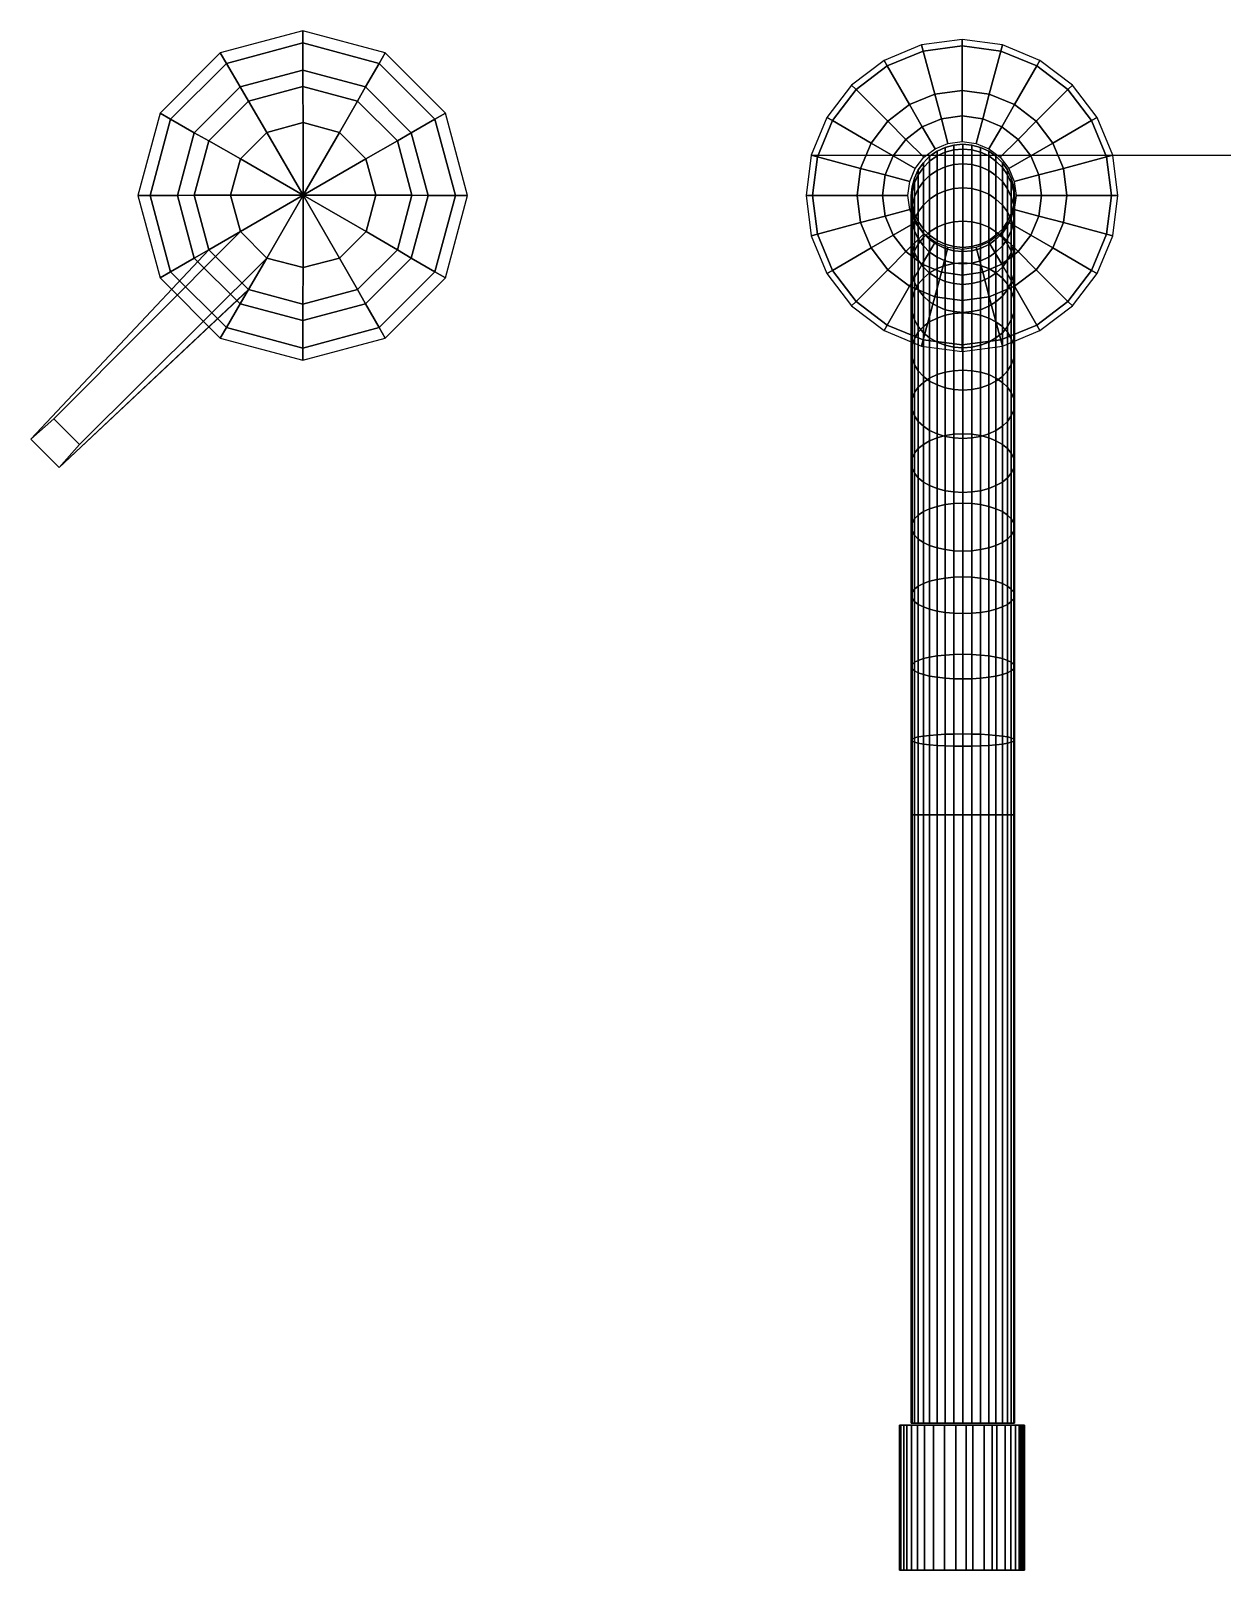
# Model space of a CAD drawing. Header units: inches. Extents: x -336 to -192, y -475 to -71.
# Drawn here: x -277.9 to -271.39, y -83.31 to -74.89 of the extents above; entities that cross this region are included whole.
import ezdxf

# ---------------------------------------------------------------- set-up
doc = ezdxf.new("R2010")
doc.units = ezdxf.units.IN
doc.layers.add('LAYER11', color=7, linetype='Continuous')
doc.layers.add('LAYER7', color=7, linetype='Continuous')

msp = doc.modelspace()

# ---------------------------------------------------------------- linework, layer by layer
at = {"extrusion": (0, -1, 0)}
msp.add_line((-273.6338, -75.5694, 34.2063), (-268.5821, -75.5694, 34.2063), dxfattribs=at)
at = {"layer": 'LAYER11', "color": 9, "linetype": 'Continuous'}
msp.add_polyline3d([(-273.0866, -79.179, 44.0676), (-273.0823, -79.179, 44.1167), (-273.0695, -79.179, 44.1647), (-273.0492, -79.179, 44.2095), (-273.0204, -79.179, 44.249), (-272.9863, -79.179, 44.2842), (-272.9458, -79.179, 44.3119), (-272.901, -79.179, 44.3332), (-272.854, -79.179, 44.346), (-272.805, -79.179, 44.3503), (-272.7559, -79.179, 44.346), (-272.7079, -79.179, 44.3332), (-272.6631, -79.179, 44.3119), (-272.6236, -79.179, 44.2842), (-272.5884, -79.179, 44.249), (-272.5607, -79.179, 44.2095), (-272.5394, -79.179, 44.1647), (-272.5266, -79.179, 44.1167), (-272.5223, -79.179, 44.0676), (-272.5266, -79.179, 44.0186), (-272.5394, -79.179, 43.9716), (-272.5607, -79.179, 43.9268), (-272.5884, -79.179, 43.8863), (-272.6236, -79.179, 43.8522), (-272.6631, -79.179, 43.8234), (-272.7079, -79.179, 43.8031), (-272.7559, -79.179, 43.7903), (-272.805, -79.179, 43.786), (-272.854, -79.179, 43.7903), (-272.901, -79.179, 43.8031), (-272.9458, -79.179, 43.8234), (-272.9863, -79.179, 43.8522), (-273.0204, -79.179, 43.8863), (-273.0492, -79.179, 43.9268), (-273.0695, -79.179, 43.9716), (-273.0823, -79.179, 44.0186), (-273.0866, -79.179, 44.0676)], dxfattribs=at)
for points in [[(-276.757, -75.9875, 36.3439), (-277.7778, -77.0126, 36.6244), (-277.9036, -77.1235, 36.3972), (-276.9298, -76.0867, 35.4778)], [(-276.757, -75.9875, 36.3439), (-276.6119, -76.1326, 36.3439), (-277.637, -77.1534, 36.6244), (-277.7778, -77.0126, 36.6244)], [(-277.7479, -77.2792, 36.3972), (-276.7122, -76.3043, 35.4778), (-276.9298, -76.0867, 35.4778), (-277.9036, -77.1235, 36.3972)], [(-276.6119, -76.1326, 36.3439), (-277.637, -77.1534, 36.6244), (-277.7479, -77.2792, 36.3972), (-276.7111, -76.3054, 35.4778)], [(-277.7479, -77.2792, 36.3972), (-277.637, -77.1534, 36.6244), (-277.7778, -77.0126, 36.6244), (-277.9036, -77.1235, 36.3972)], [(-273.1516, -82.5187, 44.0463), (-273.1442, -82.5187, 44.0964), (-273.1282, -82.5187, 44.17), (-273.1111, -82.5187, 44.2244)], [(-273.1516, -82.5187, 44.0463), (-273.1111, -82.5187, 44.2244), (-273.0855, -82.5187, 44.2735), (-273.0524, -82.5187, 44.3162)], [(-273.1516, -82.5187, 44.0463), (-273.0524, -82.5187, 44.3162), (-273.0151, -82.5187, 44.3503), (-272.965, -82.5187, 44.3823)], [(-273.1516, -82.5187, 44.0463), (-272.965, -82.5187, 44.3823), (-272.9042, -82.5187, 44.4079), (-272.8434, -82.5187, 44.4196)], [(-273.1516, -82.5187, 44.0463), (-272.8434, -82.5187, 44.4196), (-272.7858, -82.5187, 44.4207), (-272.7495, -82.5187, 44.4164)], [(-273.1516, -82.5187, 44.0463), (-272.7495, -82.5187, 44.4164), (-272.6876, -82.5187, 44.3983), (-272.6439, -82.5187, 44.377)], [(-273.1516, -82.5187, 44.0463), (-272.6439, -82.5187, 44.377), (-272.5724, -82.5187, 44.3226), (-273.1516, -82.5187, 44.0463)], [(-273.1516, -82.5187, 44.0463), (-272.5724, -82.5187, 44.3226), (-272.5415, -82.5187, 44.2863), (-272.5159, -82.5187, 44.2436)], [(-273.1516, -82.5187, 44.0463), (-272.5159, -82.5187, 44.2436), (-272.4967, -82.5187, 44.1924), (-272.4871, -82.5187, 44.1583)], [(-273.1516, -82.5187, 44.0463), (-272.4871, -82.5187, 44.1583), (-272.4786, -82.5187, 44.1178), (-272.4722, -82.5187, 44.0815)], [(-273.1516, -82.5187, 44.0463), (-272.4722, -82.5187, 44.0815), (-272.4668, -82.5187, 43.5546), (-273.1516, -82.5187, 43.5546)], [(-273.1516, -83.3134, 44.0463), (-273.1442, -83.3134, 44.0964), (-273.1282, -83.3134, 44.17), (-273.1111, -83.3134, 44.2244)], [(-273.1516, -83.3134, 44.0463), (-273.1111, -83.3134, 44.2244), (-273.0855, -83.3134, 44.2735), (-273.0524, -83.3134, 44.3162)], [(-273.1516, -83.3134, 44.0463), (-273.0524, -83.3134, 44.3162), (-273.0151, -83.3134, 44.3503), (-272.965, -83.3134, 44.3823)], [(-273.1516, -83.3134, 44.0463), (-272.965, -83.3134, 44.3823), (-272.9042, -83.3134, 44.4079), (-272.8434, -83.3134, 44.4196)], [(-273.1516, -83.3134, 44.0463), (-272.8434, -83.3134, 44.4196), (-272.7858, -83.3134, 44.4207), (-272.7495, -83.3134, 44.4164)], [(-273.1516, -83.3134, 44.0463), (-272.7495, -83.3134, 44.4164), (-272.6876, -83.3134, 44.3983), (-272.6439, -83.3134, 44.377)], [(-273.1516, -83.3134, 44.0463), (-272.6439, -83.3134, 44.377), (-272.5724, -83.3134, 44.3226), (-273.1516, -83.3134, 44.0463)], [(-273.1516, -83.3134, 44.0463), (-272.5724, -83.3134, 44.3226), (-272.5415, -83.3134, 44.2863), (-272.5159, -83.3134, 44.2436)], [(-273.1516, -83.3134, 44.0463), (-272.5159, -83.3134, 44.2436), (-272.4967, -83.3134, 44.1924), (-272.4871, -83.3134, 44.1583)], [(-273.1516, -83.3134, 44.0463), (-272.4871, -83.3134, 44.1583), (-272.4786, -83.3134, 44.1178), (-272.4722, -83.3134, 44.0815)], [(-273.1516, -83.3134, 44.0463), (-272.4722, -83.3134, 44.0815), (-272.4668, -83.3134, 43.5546), (-273.1516, -83.3134, 43.5546)]]:
    msp.add_3dface(points, dxfattribs=at)

# ---------------------------------------------------------------- meshes
mesh = msp.add_polymesh((13, 3), dxfattribs=at)
for k, corner in enumerate([(-275.8226, -75.4467, 34.394), (-275.6924, -75.372, 34.3268), (-275.6348, -75.339, 34.2052), (-276.0732, -75.196, 34.394), (-275.9986, -75.067, 34.3268), (-275.9655, -75.0094, 34.2052), (-276.4156, -75.1043, 34.394), (-276.4156, -74.955, 34.3279), (-276.4156, -74.8888, 34.2052), (-276.758, -75.196, 34.3951), (-276.8338, -75.067, 34.3279), (-276.8668, -75.0094, 34.2063), (-277.0098, -75.4478, 34.3951), (-277.1388, -75.3731, 34.329), (-277.1964, -75.339, 34.2074), (-277.1015, -75.7902, 34.3962), (-277.2508, -75.7902, 34.329), (-277.318, -75.7902, 34.2074), (-277.0098, -76.1326, 34.3962), (-277.1388, -76.2083, 34.33), (-277.1964, -76.2414, 34.2074), (-276.758, -76.3832, 34.3962), (-276.8338, -76.5134, 34.329), (-276.8668, -76.571, 34.2074), (-276.4156, -76.475, 34.3951), (-276.4156, -76.6254, 34.329), (-276.4156, -76.6915, 34.2074), (-276.0732, -76.3832, 34.3951), (-275.9986, -76.5134, 34.3279), (-275.9655, -76.571, 34.2063), (-275.8226, -76.1326, 34.394), (-275.6924, -76.2072, 34.3279), (-275.6348, -76.2414, 34.2052), (-275.7298, -75.7902, 34.394), (-275.5804, -75.7902, 34.3268), (-275.5143, -75.7902, 34.2052), (-275.8226, -75.4467, 34.394), (-275.6924, -75.372, 34.3268), (-275.6348, -75.339, 34.2052)]):
    mesh.set_mesh_vertex(divmod(k, 3), corner)
mesh = msp.add_polymesh((25, 5), dxfattribs=at)
for k, corner in enumerate([(-272.5138, -75.7902, 35.5663), (-272.374, -75.7902, 35.4266), (-272.2354, -75.7902, 34.5551), (-271.9911, -75.7902, 34.3802), (-271.9559, -75.7902, 34.2063), (-272.5244, -75.7134, 35.5663), (-272.389, -75.6771, 35.4266), (-272.2546, -75.6419, 34.5551), (-272.0188, -75.5779, 34.3802), (-271.9847, -75.5694, 34.2063), (-272.5532, -75.643, 35.5663), (-272.4327, -75.5726, 35.4266), (-272.3122, -75.5032, 34.5551), (-272.0999, -75.3806, 34.3802), (-272.07, -75.3635, 34.2063), (-272.6002, -75.5811, 35.5663), (-272.502, -75.483, 35.4266), (-272.4028, -75.3838, 34.5551), (-272.23, -75.211, 34.3802), (-272.2055, -75.1864, 34.2063), (-272.662, -75.5342, 35.5663), (-272.5916, -75.4136, 35.4266), (-272.5223, -75.2931, 34.5551), (-272.3996, -75.0808, 34.3802), (-272.3826, -75.051, 34.2063), (-272.7324, -75.5054, 35.5663), (-272.6962, -75.3699, 35.4266), (-272.661, -75.2355, 34.5551), (-272.597, -74.9998, 34.3802), (-272.5884, -74.9656, 34.2063), (-272.8092, -75.4947, 35.5663), (-272.8092, -75.355, 35.4266), (-272.8092, -75.2163, 34.5551), (-272.8092, -74.972, 34.3802), (-272.8092, -74.9368, 34.2063), (-272.886, -75.5054, 35.5663), (-272.9223, -75.3699, 35.4266), (-272.9575, -75.2355, 34.5551), (-273.0215, -74.9998, 34.3802), (-273.03, -74.9656, 34.2063), (-272.9564, -75.5342, 35.5663), (-273.0268, -75.4136, 35.4266), (-273.0962, -75.2931, 34.5551), (-273.2188, -75.0808, 34.3802), (-273.2359, -75.051, 34.2063), (-273.0183, -75.5811, 35.5663), (-273.1164, -75.483, 35.4266), (-273.2156, -75.3838, 34.5551), (-273.3884, -75.211, 34.3802), (-273.413, -75.1864, 34.2063), (-273.0652, -75.643, 35.5663), (-273.1858, -75.5726, 35.4266), (-273.3063, -75.5032, 34.5551), (-273.5186, -75.3806, 34.3802), (-273.5484, -75.3635, 34.2063), (-273.094, -75.7134, 35.5663), (-273.2295, -75.6771, 35.4266), (-273.3639, -75.6419, 34.5551), (-273.5996, -75.5779, 34.3802), (-273.6338, -75.5694, 34.2063), (-273.1047, -75.7902, 35.5663), (-273.2444, -75.7902, 35.4266), (-273.3831, -75.7902, 34.5551), (-273.6274, -75.7902, 34.3802), (-273.6626, -75.7902, 34.2063), (-273.094, -75.867, 35.5663), (-273.2295, -75.9032, 35.4266), (-273.3639, -75.9384, 34.5551), (-273.5996, -76.0024, 34.3802), (-273.6338, -76.011, 34.2063), (-273.0652, -75.9374, 35.5663), (-273.1858, -76.0078, 35.4266), (-273.3063, -76.0771, 34.5551), (-273.5186, -76.1998, 34.3802), (-273.5484, -76.2168, 34.2063), (-273.0183, -75.9992, 35.5663), (-273.1164, -76.0974, 35.4266), (-273.2156, -76.1966, 34.5551), (-273.3884, -76.3694, 34.3802), (-273.413, -76.3939, 34.2063), (-272.9564, -76.0462, 35.5663), (-273.0268, -76.1667, 35.4266), (-273.0962, -76.2872, 34.5551), (-273.2188, -76.4995, 34.3802), (-273.2359, -76.5294, 34.2063), (-272.886, -76.075, 35.5663), (-272.9223, -76.2104, 35.4266), (-272.9575, -76.3448, 34.5551), (-273.0215, -76.5806, 34.3802), (-273.03, -76.6147, 34.2063), (-272.8092, -76.0856, 35.5663), (-272.8092, -76.2254, 35.4266), (-272.8092, -76.364, 34.5551), (-272.8092, -76.6083, 34.3802), (-272.8092, -76.6435, 34.2063), (-272.7324, -76.075, 35.5663), (-272.6962, -76.2104, 35.4266), (-272.661, -76.3448, 34.5551), (-272.597, -76.5806, 34.3802), (-272.5884, -76.6147, 34.2063), (-272.662, -76.0462, 35.5663), (-272.5916, -76.1667, 35.4266), (-272.5223, -76.2872, 34.5551), (-272.3996, -76.4995, 34.3802), (-272.3826, -76.5294, 34.2063), (-272.6002, -75.9992, 35.5663), (-272.502, -76.0974, 35.4266), (-272.4028, -76.1966, 34.5551), (-272.23, -76.3694, 34.3802), (-272.2055, -76.3939, 34.2063), (-272.5532, -75.9374, 35.5663), (-272.4327, -76.0078, 35.4266), (-272.3122, -76.0771, 34.5551), (-272.0999, -76.1998, 34.3802), (-272.07, -76.2168, 34.2063), (-272.5244, -75.867, 35.5663), (-272.389, -75.9032, 35.4266), (-272.2546, -75.9384, 34.5551), (-272.0188, -76.0024, 34.3802), (-271.9847, -76.011, 34.2063), (-272.5138, -75.7902, 35.5663), (-272.374, -75.7902, 35.4266), (-272.2354, -75.7902, 34.5551), (-271.9911, -75.7902, 34.3802), (-271.9559, -75.7902, 34.2063)]):
    mesh.set_mesh_vertex(divmod(k, 5), corner)
mesh = msp.add_polymesh((13, 3), dxfattribs=at)
for k, corner in enumerate([(-276.0167, -75.788, 36.3428), (-275.8194, -75.7891, 35.4767), (-275.7298, -75.7902, 34.394), (-276.07, -75.5896, 36.3428), (-275.8983, -75.4915, 35.4767), (-275.8226, -75.4467, 34.394), (-276.2151, -75.4446, 36.3428), (-276.117, -75.2739, 35.4767), (-276.0732, -75.196, 34.394), (-276.4135, -75.3912, 36.3428), (-276.4146, -75.1939, 35.4767), (-276.4156, -75.1043, 34.394), (-276.6119, -75.4446, 36.3428), (-276.7122, -75.2739, 35.4767), (-276.758, -75.196, 34.3951), (-276.757, -75.5896, 36.3428), (-276.9298, -75.4915, 35.4778), (-277.0098, -75.4478, 34.3951), (-276.8103, -75.788, 36.3439), (-277.0098, -75.7891, 35.4778), (-277.1015, -75.7902, 34.3962), (-276.757, -75.9875, 36.3439), (-276.9298, -76.0867, 35.4778), (-277.0098, -76.1326, 34.3962), (-276.6119, -76.1326, 36.3439), (-276.7122, -76.3043, 35.4778), (-276.758, -76.3832, 34.3962), (-276.4135, -76.1848, 36.3428), (-276.4146, -76.3843, 35.4778), (-276.4156, -76.475, 34.3951), (-276.2151, -76.1326, 36.3428), (-276.117, -76.3043, 35.4767), (-276.0732, -76.3832, 34.3951), (-276.069, -75.9864, 36.3428), (-275.8983, -76.0867, 35.4767), (-275.8226, -76.1326, 34.394), (-276.0167, -75.788, 36.3428), (-275.8194, -75.7891, 35.4767), (-275.7298, -75.7902, 34.394)]):
    mesh.set_mesh_vertex(divmod(k, 3), corner)
mesh = msp.add_polymesh((2, 3), dxfattribs=at)
for k, corner in enumerate([(-275.8226, -75.4467, 34.394), (-275.6924, -75.372, 34.3268), (-275.6348, -75.339, 34.2052), (-275.8226, -75.4467, 34.394), (-275.6924, -75.372, 34.3268), (-275.6348, -75.339, 34.2052)]):
    mesh.set_mesh_vertex(divmod(k, 3), corner)
mesh = msp.add_polymesh((2, 37), dxfattribs=at)
for k, corner in enumerate([(-272.5223, -75.7923, 35.5716), (-272.5266, -75.7432, 35.5716), (-272.5394, -75.6952, 35.5716), (-272.5607, -75.6504, 35.5716), (-272.5884, -75.611, 35.5716), (-272.6236, -75.5758, 35.5716), (-272.6631, -75.548, 35.5716), (-272.7079, -75.5267, 35.5716), (-272.7559, -75.5139, 35.5716), (-272.805, -75.5096, 35.5716), (-272.854, -75.5139, 35.5716), (-272.901, -75.5267, 35.5716), (-272.9458, -75.548, 35.5716), (-272.9863, -75.5758, 35.5716), (-273.0204, -75.611, 35.5716), (-273.0492, -75.6504, 35.5716), (-273.0695, -75.6952, 35.5716), (-273.0823, -75.7432, 35.5716), (-273.0866, -75.7923, 35.5716), (-273.0823, -75.8414, 35.5716), (-273.0695, -75.8883, 35.5716), (-273.0492, -75.9331, 35.5716), (-273.0204, -75.9736, 35.5716), (-272.9863, -76.0078, 35.5716), (-272.9458, -76.0366, 35.5716), (-272.901, -76.0568, 35.5716), (-272.854, -76.0696, 35.5716), (-272.805, -76.0739, 35.5716), (-272.7559, -76.0696, 35.5716), (-272.7079, -76.0568, 35.5716), (-272.6631, -76.0366, 35.5716), (-272.6236, -76.0078, 35.5716), (-272.5884, -75.9736, 35.5716), (-272.5607, -75.9331, 35.5716), (-272.5394, -75.8883, 35.5716), (-272.5266, -75.8414, 35.5716), (-272.5223, -75.7923, 35.5716), (-272.5223, -75.7923, 35.5716), (-272.5266, -75.7432, 35.5716), (-272.5394, -75.6952, 35.5716), (-272.5607, -75.6504, 35.5716), (-272.5884, -75.611, 35.5716), (-272.6236, -75.5758, 35.5716), (-272.6631, -75.548, 35.5716), (-272.7079, -75.5267, 35.5716), (-272.7559, -75.5139, 35.5716), (-272.805, -75.5096, 35.5716), (-272.854, -75.5139, 35.5716), (-272.901, -75.5267, 35.5716), (-272.9458, -75.548, 35.5716), (-272.9863, -75.5758, 35.5716), (-273.0204, -75.611, 35.5716), (-273.0492, -75.6504, 35.5716), (-273.0695, -75.6952, 35.5716), (-273.0823, -75.7432, 35.5716), (-273.0866, -75.7923, 35.5716), (-273.0823, -75.8414, 35.5716), (-273.0695, -75.8883, 35.5716), (-273.0492, -75.9331, 35.5716), (-273.0204, -75.9736, 35.5716), (-272.9863, -76.0078, 35.5716), (-272.9458, -76.0366, 35.5716), (-272.901, -76.0568, 35.5716), (-272.854, -76.0696, 35.5716), (-272.805, -76.0739, 35.5716), (-272.7559, -76.0696, 35.5716), (-272.7079, -76.0568, 35.5716), (-272.6631, -76.0366, 35.5716), (-272.6236, -76.0078, 35.5716), (-272.5884, -75.9736, 35.5716), (-272.5607, -75.9331, 35.5716), (-272.5394, -75.8883, 35.5716), (-272.5266, -75.8414, 35.5716), (-272.5223, -75.7923, 35.5716)]):
    mesh.set_mesh_vertex(divmod(k, 37), corner)
mesh = msp.add_polymesh((2, 37), dxfattribs=at)
for k, corner in enumerate([(-272.5223, -75.7923, 35.5716), (-272.5266, -75.7432, 35.5716), (-272.5394, -75.6952, 35.5716), (-272.5607, -75.6504, 35.5716), (-272.5884, -75.611, 35.5716), (-272.6236, -75.5758, 35.5716), (-272.6631, -75.548, 35.5716), (-272.7079, -75.5267, 35.5716), (-272.7559, -75.5139, 35.5716), (-272.805, -75.5096, 35.5716), (-272.854, -75.5139, 35.5716), (-272.901, -75.5267, 35.5716), (-272.9458, -75.548, 35.5716), (-272.9863, -75.5758, 35.5716), (-273.0204, -75.611, 35.5716), (-273.0492, -75.6504, 35.5716), (-273.0695, -75.6952, 35.5716), (-273.0823, -75.7432, 35.5716), (-273.0866, -75.7923, 35.5716), (-273.0823, -75.8414, 35.5716), (-273.0695, -75.8883, 35.5716), (-273.0492, -75.9331, 35.5716), (-273.0204, -75.9736, 35.5716), (-272.9863, -76.0078, 35.5716), (-272.9458, -76.0366, 35.5716), (-272.901, -76.0568, 35.5716), (-272.854, -76.0696, 35.5716), (-272.805, -76.0739, 35.5716), (-272.7559, -76.0696, 35.5716), (-272.7079, -76.0568, 35.5716), (-272.6631, -76.0366, 35.5716), (-272.6236, -76.0078, 35.5716), (-272.5884, -75.9736, 35.5716), (-272.5607, -75.9331, 35.5716), (-272.5394, -75.8883, 35.5716), (-272.5266, -75.8414, 35.5716), (-272.5223, -75.7923, 35.5716), (-272.5223, -75.7923, 40.681), (-272.5266, -75.7432, 40.681), (-272.5394, -75.6952, 40.681), (-272.5607, -75.6504, 40.681), (-272.5884, -75.611, 40.681), (-272.6236, -75.5758, 40.681), (-272.6631, -75.548, 40.681), (-272.7079, -75.5267, 40.681), (-272.7559, -75.5139, 40.681), (-272.805, -75.5096, 40.681), (-272.854, -75.5139, 40.681), (-272.901, -75.5267, 40.681), (-272.9458, -75.548, 40.681), (-272.9863, -75.5758, 40.681), (-273.0204, -75.611, 40.681), (-273.0492, -75.6504, 40.681), (-273.0695, -75.6952, 40.681), (-273.0823, -75.7432, 40.681), (-273.0866, -75.7923, 40.681), (-273.0823, -75.8414, 40.681), (-273.0695, -75.8883, 40.681), (-273.0492, -75.9331, 40.681), (-273.0204, -75.9736, 40.681), (-272.9863, -76.0078, 40.681), (-272.9458, -76.0366, 40.681), (-272.901, -76.0568, 40.681), (-272.854, -76.0696, 40.681), (-272.805, -76.0739, 40.681), (-272.7559, -76.0696, 40.681), (-272.7079, -76.0568, 40.681), (-272.6631, -76.0366, 40.681), (-272.6236, -76.0078, 40.681), (-272.5884, -75.9736, 40.681), (-272.5607, -75.9331, 40.681), (-272.5394, -75.8883, 40.681), (-272.5266, -75.8414, 40.681), (-272.5223, -75.7923, 40.681)]):
    mesh.set_mesh_vertex(divmod(k, 37), corner)
mesh = msp.add_polymesh((2, 37), dxfattribs=at)
for k, corner in enumerate([(-272.5223, -75.7923, 40.681), (-272.5266, -75.7432, 40.681), (-272.5394, -75.6952, 40.681), (-272.5607, -75.6504, 40.681), (-272.5884, -75.611, 40.681), (-272.6236, -75.5758, 40.681), (-272.6631, -75.548, 40.681), (-272.7079, -75.5267, 40.681), (-272.7559, -75.5139, 40.681), (-272.805, -75.5096, 40.681), (-272.854, -75.5139, 40.681), (-272.901, -75.5267, 40.681), (-272.9458, -75.548, 40.681), (-272.9863, -75.5758, 40.681), (-273.0204, -75.611, 40.681), (-273.0492, -75.6504, 40.681), (-273.0695, -75.6952, 40.681), (-273.0823, -75.7432, 40.681), (-273.0866, -75.7923, 40.681), (-273.0823, -75.8414, 40.681), (-273.0695, -75.8883, 40.681), (-273.0492, -75.9331, 40.681), (-273.0204, -75.9736, 40.681), (-272.9863, -76.0078, 40.681), (-272.9458, -76.0366, 40.681), (-272.901, -76.0568, 40.681), (-272.854, -76.0696, 40.681), (-272.805, -76.0739, 40.681), (-272.7559, -76.0696, 40.681), (-272.7079, -76.0568, 40.681), (-272.6631, -76.0366, 40.681), (-272.6236, -76.0078, 40.681), (-272.5884, -75.9736, 40.681), (-272.5607, -75.9331, 40.681), (-272.5394, -75.8883, 40.681), (-272.5266, -75.8414, 40.681), (-272.5223, -75.7923, 40.681), (-272.5223, -75.7923, 40.681), (-272.5266, -75.7432, 40.681), (-272.5394, -75.6952, 40.681), (-272.5607, -75.6504, 40.681), (-272.5884, -75.611, 40.681), (-272.6236, -75.5758, 40.681), (-272.6631, -75.548, 40.681), (-272.7079, -75.5267, 40.681), (-272.7559, -75.5139, 40.681), (-272.805, -75.5096, 40.681), (-272.854, -75.5139, 40.681), (-272.901, -75.5267, 40.681), (-272.9458, -75.548, 40.681), (-272.9863, -75.5758, 40.681), (-273.0204, -75.611, 40.681), (-273.0492, -75.6504, 40.681), (-273.0695, -75.6952, 40.681), (-273.0823, -75.7432, 40.681), (-273.0866, -75.7923, 40.681), (-273.0823, -75.8414, 40.681), (-273.0695, -75.8883, 40.681), (-273.0492, -75.9331, 40.681), (-273.0204, -75.9736, 40.681), (-272.9863, -76.0078, 40.681), (-272.9458, -76.0366, 40.681), (-272.901, -76.0568, 40.681), (-272.854, -76.0696, 40.681), (-272.805, -76.0739, 40.681), (-272.7559, -76.0696, 40.681), (-272.7079, -76.0568, 40.681), (-272.6631, -76.0366, 40.681), (-272.6236, -76.0078, 40.681), (-272.5884, -75.9736, 40.681), (-272.5607, -75.9331, 40.681), (-272.5394, -75.8883, 40.681), (-272.5266, -75.8414, 40.681), (-272.5223, -75.7923, 40.681)]):
    mesh.set_mesh_vertex(divmod(k, 37), corner)
mesh = msp.add_polymesh((2, 37), dxfattribs=at)
for k, corner in enumerate([(-272.5223, -75.7923, 40.681), (-272.5266, -75.7432, 40.681), (-272.5394, -75.6952, 40.681), (-272.5607, -75.6504, 40.681), (-272.5884, -75.611, 40.681), (-272.6236, -75.5758, 40.681), (-272.6631, -75.548, 40.681), (-272.7079, -75.5267, 40.681), (-272.7559, -75.5139, 40.681), (-272.805, -75.5096, 40.681), (-272.854, -75.5139, 40.681), (-272.901, -75.5267, 40.681), (-272.9458, -75.548, 40.681), (-272.9863, -75.5758, 40.681), (-273.0204, -75.611, 40.681), (-273.0492, -75.6504, 40.681), (-273.0695, -75.6952, 40.681), (-273.0823, -75.7432, 40.681), (-273.0866, -75.7923, 40.681), (-273.0823, -75.8414, 40.681), (-273.0695, -75.8883, 40.681), (-273.0492, -75.9331, 40.681), (-273.0204, -75.9736, 40.681), (-272.9863, -76.0078, 40.681), (-272.9458, -76.0366, 40.681), (-272.901, -76.0568, 40.681), (-272.854, -76.0696, 40.681), (-272.805, -76.0739, 40.681), (-272.7559, -76.0696, 40.681), (-272.7079, -76.0568, 40.681), (-272.6631, -76.0366, 40.681), (-272.6236, -76.0078, 40.681), (-272.5884, -75.9736, 40.681), (-272.5607, -75.9331, 40.681), (-272.5394, -75.8883, 40.681), (-272.5266, -75.8414, 40.681), (-272.5223, -75.7923, 40.681), (-272.5223, -75.7923, 40.681), (-272.5266, -75.7432, 40.681), (-272.5394, -75.6952, 40.681), (-272.5607, -75.6504, 40.681), (-272.5884, -75.611, 40.681), (-272.6236, -75.5758, 40.681), (-272.6631, -75.548, 40.681), (-272.7079, -75.5267, 40.681), (-272.7559, -75.5139, 40.681), (-272.805, -75.5096, 40.681), (-272.854, -75.5139, 40.681), (-272.901, -75.5267, 40.681), (-272.9458, -75.548, 40.681), (-272.9863, -75.5758, 40.681), (-273.0204, -75.611, 40.681), (-273.0492, -75.6504, 40.681), (-273.0695, -75.6952, 40.681), (-273.0823, -75.7432, 40.681), (-273.0866, -75.7923, 40.681), (-273.0823, -75.8414, 40.681), (-273.0695, -75.8883, 40.681), (-273.0492, -75.9331, 40.681), (-273.0204, -75.9736, 40.681), (-272.9863, -76.0078, 40.681), (-272.9458, -76.0366, 40.681), (-272.901, -76.0568, 40.681), (-272.854, -76.0696, 40.681), (-272.805, -76.0739, 40.681), (-272.7559, -76.0696, 40.681), (-272.7079, -76.0568, 40.681), (-272.6631, -76.0366, 40.681), (-272.6236, -76.0078, 40.681), (-272.5884, -75.9736, 40.681), (-272.5607, -75.9331, 40.681), (-272.5394, -75.8883, 40.681), (-272.5266, -75.8414, 40.681), (-272.5223, -75.7923, 40.681)]):
    mesh.set_mesh_vertex(divmod(k, 37), corner)
mesh = msp.add_polymesh((9, 9), dxfattribs=at)
for k, corner in enumerate([(-272.7559, -75.5139, 40.681), (-272.805, -75.5096, 40.681), (-272.854, -75.5139, 40.681), (-272.901, -75.5267, 40.681), (-272.9458, -75.548, 40.681), (-272.9863, -75.5758, 40.681), (-273.0204, -75.611, 40.681), (-273.0492, -75.6504, 40.681), (-273.0695, -75.6952, 40.681), (-272.7559, -75.5406, 41.1226), (-272.805, -75.5363, 41.1236), (-272.854, -75.5406, 41.1226), (-272.901, -75.5534, 41.1215), (-272.9458, -75.5736, 41.1183), (-272.9863, -75.6024, 41.1151), (-273.0204, -75.6366, 41.1108), (-273.0492, -75.6771, 41.1066), (-273.0695, -75.7208, 41.1012), (-272.7559, -75.6206, 41.5578), (-272.805, -75.6163, 41.5588), (-272.854, -75.6206, 41.5578), (-272.901, -75.6334, 41.5546), (-272.9458, -75.6536, 41.5503), (-272.9863, -75.6803, 41.5428), (-273.0204, -75.7144, 41.5354), (-273.0492, -75.7539, 41.5258), (-273.0695, -75.7966, 41.5151), (-272.7559, -75.7518, 41.9802), (-272.805, -75.7486, 41.9823), (-272.854, -75.7518, 41.9802), (-272.901, -75.7646, 41.9759), (-272.9458, -75.7838, 41.9684), (-272.9863, -75.8104, 41.9588), (-273.0204, -75.8424, 41.946), (-273.0492, -75.8798, 41.9322), (-273.0695, -75.9224, 41.9162), (-272.7559, -75.9342, 42.3844), (-272.805, -75.9299, 42.3866), (-272.854, -75.9342, 42.3844), (-272.901, -75.9448, 42.378), (-272.9458, -75.964, 42.3684), (-272.9863, -75.9886, 42.3556), (-273.0204, -76.0195, 42.3396), (-273.0492, -76.0547, 42.3204), (-273.0695, -76.0942, 42.3002), (-272.7559, -76.1624, 42.7631), (-272.805, -76.1592, 42.7652), (-272.854, -76.1624, 42.7631), (-272.901, -76.1731, 42.7556), (-272.9458, -76.1902, 42.7439), (-272.9863, -76.2136, 42.7279), (-273.0204, -76.2424, 42.7076), (-273.0492, -76.2755, 42.6852), (-273.0695, -76.3118, 42.6596), (-272.7559, -76.4355, 43.1108), (-272.805, -76.4323, 43.114), (-272.854, -76.4355, 43.1108), (-272.901, -76.4451, 43.1034), (-272.9458, -76.4611, 43.0895), (-272.9863, -76.4824, 43.0703), (-273.0204, -76.508, 43.0468), (-273.0492, -76.5379, 43.0202), (-273.0695, -76.572, 42.9914), (-272.7559, -76.7491, 43.4244), (-272.805, -76.7459, 43.4276), (-272.854, -76.7491, 43.4244), (-272.901, -76.7576, 43.4148), (-272.9458, -76.7704, 43.3988), (-272.9863, -76.7896, 43.3786), (-273.0204, -76.8131, 43.3519), (-273.0492, -76.8398, 43.322), (-273.0695, -76.8686, 43.289), (-272.7559, -77.0968, 43.6975), (-272.805, -77.0947, 43.7007), (-272.854, -77.0968, 43.6975), (-272.901, -77.1043, 43.6868), (-272.9458, -77.116, 43.6698), (-272.9863, -77.132, 43.6463), (-273.0204, -77.1523, 43.6175), (-273.0492, -77.1747, 43.5844), (-273.0695, -77.2003, 43.5482)]):
    mesh.set_mesh_vertex(divmod(k, 9), corner)
mesh = msp.add_polymesh((9, 9), dxfattribs=at)
for k, corner in enumerate([(-272.5223, -75.7923, 40.681), (-272.5266, -75.7432, 40.681), (-272.5394, -75.6952, 40.681), (-272.5607, -75.6504, 40.681), (-272.5884, -75.611, 40.681), (-272.6236, -75.5758, 40.681), (-272.6631, -75.548, 40.681), (-272.7079, -75.5267, 40.681), (-272.7559, -75.5139, 40.681), (-272.5223, -75.8168, 41.0895), (-272.5266, -75.7678, 41.0948), (-272.5394, -75.7208, 41.1012), (-272.5607, -75.6771, 41.1066), (-272.5884, -75.6366, 41.1108), (-272.6236, -75.6024, 41.1151), (-272.6631, -75.5736, 41.1183), (-272.7079, -75.5534, 41.1215), (-272.7559, -75.5406, 41.1226), (-272.5223, -75.8904, 41.4916), (-272.5266, -75.8424, 41.5034), (-272.5394, -75.7966, 41.5151), (-272.5607, -75.7539, 41.5258), (-272.5884, -75.7144, 41.5354), (-272.6236, -75.6803, 41.5428), (-272.6631, -75.6536, 41.5503), (-272.7079, -75.6334, 41.5546), (-272.7559, -75.6206, 41.5578), (-272.5223, -76.012, 41.882), (-272.5266, -75.9662, 41.8991), (-272.5394, -75.9224, 41.9162), (-272.5607, -75.8798, 41.9322), (-272.5884, -75.8424, 41.946), (-272.6236, -75.8104, 41.9588), (-272.6631, -75.7838, 41.9684), (-272.7079, -75.7646, 41.9759), (-272.7559, -75.7518, 41.9802), (-272.5223, -76.1795, 42.2554), (-272.5266, -76.1368, 42.2778), (-272.5394, -76.0942, 42.3002), (-272.5607, -76.0547, 42.3204), (-272.5884, -76.0195, 42.3396), (-272.6236, -75.9886, 42.3556), (-272.6631, -75.964, 42.3684), (-272.7079, -75.9448, 42.378), (-272.7559, -75.9342, 42.3844), (-272.5223, -76.3918, 42.6052), (-272.5266, -76.3512, 42.633), (-272.5394, -76.3118, 42.6596), (-272.5607, -76.2755, 42.6852), (-272.5884, -76.2424, 42.7076), (-272.6236, -76.2136, 42.7279), (-272.6631, -76.1902, 42.7439), (-272.7079, -76.1731, 42.7556), (-272.7559, -76.1624, 42.7631), (-272.5223, -76.6435, 42.9274), (-272.5266, -76.6072, 42.9594), (-272.5394, -76.572, 42.9914), (-272.5607, -76.5379, 43.0202), (-272.5884, -76.508, 43.0468), (-272.6236, -76.4824, 43.0703), (-272.6631, -76.4611, 43.0895), (-272.7079, -76.4451, 43.1034), (-272.7559, -76.4355, 43.1108), (-272.5223, -76.9326, 43.2164), (-272.5266, -76.9006, 43.2527), (-272.5394, -76.8686, 43.289), (-272.5607, -76.8398, 43.322), (-272.5884, -76.8131, 43.3519), (-272.6236, -76.7896, 43.3786), (-272.6631, -76.7704, 43.3988), (-272.7079, -76.7576, 43.4148), (-272.7559, -76.7491, 43.4244), (-272.5223, -77.2547, 43.4682), (-272.5266, -77.227, 43.5087), (-272.5394, -77.2003, 43.5482), (-272.5607, -77.1747, 43.5844), (-272.5884, -77.1523, 43.6175), (-272.6236, -77.132, 43.6463), (-272.6631, -77.116, 43.6698), (-272.7079, -77.1043, 43.6868), (-272.7559, -77.0968, 43.6975)]):
    mesh.set_mesh_vertex(divmod(k, 9), corner)
mesh = msp.add_polymesh((9, 9), dxfattribs=at)
for k, corner in enumerate([(-273.0695, -75.6952, 40.681), (-273.0823, -75.7432, 40.681), (-273.0866, -75.7923, 40.681), (-273.0823, -75.8414, 40.681), (-273.0695, -75.8883, 40.681), (-273.0492, -75.9331, 40.681), (-273.0204, -75.9736, 40.681), (-272.9863, -76.0078, 40.681), (-272.9458, -76.0366, 40.681), (-273.0695, -75.7208, 41.1012), (-273.0823, -75.7678, 41.0948), (-273.0866, -75.8168, 41.0895), (-273.0823, -75.8659, 41.0831), (-273.0695, -75.9128, 41.0778), (-273.0492, -75.9566, 41.0724), (-273.0204, -75.9971, 41.0671), (-272.9863, -76.0312, 41.0628), (-272.9458, -76.059, 41.0596), (-273.0695, -75.7966, 41.5151), (-273.0823, -75.8424, 41.5034), (-273.0866, -75.8904, 41.4916), (-273.0823, -75.9384, 41.4799), (-273.0695, -75.9843, 41.4682), (-273.0492, -76.028, 41.4575), (-273.0204, -76.0664, 41.4479), (-272.9863, -76.1006, 41.4394), (-272.9458, -76.1283, 41.433), (-273.0695, -75.9224, 41.9162), (-273.0823, -75.9662, 41.8991), (-273.0866, -76.012, 41.882), (-273.0823, -76.0579, 41.865), (-273.0695, -76.1027, 41.8479), (-273.0492, -76.1443, 41.8319), (-273.0204, -76.1816, 41.818), (-272.9863, -76.2147, 41.8052), (-272.9458, -76.2403, 41.7956), (-273.0695, -76.0942, 42.3002), (-273.0823, -76.1368, 42.2778), (-273.0866, -76.1795, 42.2554), (-273.0823, -76.2232, 42.2319), (-273.0695, -76.2659, 42.2106), (-273.0492, -76.3054, 42.1892), (-273.0204, -76.3406, 42.1711), (-272.9863, -76.3715, 42.1551), (-272.9458, -76.396, 42.1412), (-273.0695, -76.3118, 42.6596), (-273.0823, -76.3512, 42.633), (-273.0866, -76.3918, 42.6052), (-273.0823, -76.4323, 42.5775), (-273.0695, -76.4707, 42.5498), (-273.0492, -76.508, 42.5252), (-273.0204, -76.5411, 42.5018), (-272.9863, -76.5699, 42.4826), (-272.9458, -76.5923, 42.4666), (-273.0695, -76.572, 42.9914), (-273.0823, -76.6072, 42.9594), (-273.0866, -76.6435, 42.9274), (-273.0823, -76.6808, 42.8943), (-273.0695, -76.716, 42.8634), (-273.0492, -76.7491, 42.8335), (-273.0204, -76.78, 42.8068), (-272.9863, -76.8056, 42.7834), (-272.9458, -76.827, 42.7652), (-273.0695, -76.8686, 43.289), (-273.0823, -76.9006, 43.2527), (-273.0866, -76.9326, 43.2164), (-273.0823, -76.9656, 43.1791), (-273.0695, -76.9966, 43.1439), (-273.0492, -77.0264, 43.1108), (-273.0204, -77.0531, 43.0799), (-272.9863, -77.0766, 43.0543), (-272.9458, -77.0947, 43.033), (-273.0695, -77.2003, 43.5482), (-273.0823, -77.227, 43.5087), (-273.0866, -77.2547, 43.4682), (-273.0823, -77.2824, 43.4276), (-273.0695, -77.3102, 43.3892), (-273.0492, -77.3347, 43.3519), (-273.0204, -77.3582, 43.3188), (-272.9863, -77.3774, 43.29), (-272.9458, -77.3934, 43.2676)]):
    mesh.set_mesh_vertex(divmod(k, 9), corner)
mesh = msp.add_polymesh((9, 5), dxfattribs=at)
for k, corner in enumerate([(-272.5884, -75.9736, 40.681), (-272.5607, -75.9331, 40.681), (-272.5394, -75.8883, 40.681), (-272.5266, -75.8414, 40.681), (-272.5223, -75.7923, 40.681), (-272.5884, -75.9971, 41.0671), (-272.5607, -75.9566, 41.0724), (-272.5394, -75.9128, 41.0778), (-272.5266, -75.8659, 41.0831), (-272.5223, -75.8168, 41.0895), (-272.5884, -76.0664, 41.4479), (-272.5607, -76.028, 41.4575), (-272.5394, -75.9843, 41.4682), (-272.5266, -75.9384, 41.4799), (-272.5223, -75.8904, 41.4916), (-272.5884, -76.1816, 41.818), (-272.5607, -76.1443, 41.8319), (-272.5394, -76.1027, 41.8479), (-272.5266, -76.0579, 41.865), (-272.5223, -76.012, 41.882), (-272.5884, -76.3406, 42.1711), (-272.5607, -76.3054, 42.1892), (-272.5394, -76.2659, 42.2106), (-272.5266, -76.2232, 42.2319), (-272.5223, -76.1795, 42.2554), (-272.5884, -76.5411, 42.5018), (-272.5607, -76.508, 42.5252), (-272.5394, -76.4707, 42.5498), (-272.5266, -76.4323, 42.5775), (-272.5223, -76.3918, 42.6052), (-272.5884, -76.78, 42.8068), (-272.5607, -76.7491, 42.8335), (-272.5394, -76.716, 42.8634), (-272.5266, -76.6808, 42.8943), (-272.5223, -76.6435, 42.9274), (-272.5884, -77.0531, 43.0799), (-272.5607, -77.0264, 43.1108), (-272.5394, -76.9966, 43.1439), (-272.5266, -76.9656, 43.1791), (-272.5223, -76.9326, 43.2164), (-272.5884, -77.3582, 43.3188), (-272.5607, -77.3347, 43.3519), (-272.5394, -77.3102, 43.3892), (-272.5266, -77.2824, 43.4276), (-272.5223, -77.2547, 43.4682)]):
    mesh.set_mesh_vertex(divmod(k, 5), corner)
mesh = msp.add_polymesh((2, 5), dxfattribs=at)
for k, corner in enumerate([(-272.5138, -75.7902, 35.5663), (-272.374, -75.7902, 35.4266), (-272.2354, -75.7902, 34.5551), (-271.9911, -75.7902, 34.3802), (-271.9559, -75.7902, 34.2063), (-272.5138, -75.7902, 35.5663), (-272.374, -75.7902, 35.4266), (-272.2354, -75.7902, 34.5551), (-271.9911, -75.7902, 34.3802), (-271.9559, -75.7902, 34.2063)]):
    mesh.set_mesh_vertex(divmod(k, 5), corner)
mesh = msp.add_polymesh((9, 9), dxfattribs=at)
for k, corner in enumerate([(-272.9458, -76.0366, 40.681), (-272.901, -76.0568, 40.681), (-272.854, -76.0696, 40.681), (-272.805, -76.0739, 40.681), (-272.7559, -76.0696, 40.681), (-272.7079, -76.0568, 40.681), (-272.6631, -76.0366, 40.681), (-272.6236, -76.0078, 40.681), (-272.5884, -75.9736, 40.681), (-272.9458, -76.059, 41.0596), (-272.901, -76.0803, 41.0575), (-272.854, -76.0931, 41.0554), (-272.805, -76.0974, 41.0554), (-272.7559, -76.0931, 41.0554), (-272.7079, -76.0803, 41.0575), (-272.6631, -76.059, 41.0596), (-272.6236, -76.0312, 41.0628), (-272.5884, -75.9971, 41.0671), (-272.9458, -76.1283, 41.433), (-272.901, -76.1475, 41.4276), (-272.854, -76.1603, 41.4255), (-272.805, -76.1646, 41.4244), (-272.7559, -76.1603, 41.4255), (-272.7079, -76.1475, 41.4276), (-272.6631, -76.1283, 41.433), (-272.6236, -76.1006, 41.4394), (-272.5884, -76.0664, 41.4479), (-272.9458, -76.2403, 41.7956), (-272.901, -76.2606, 41.7882), (-272.854, -76.2723, 41.7839), (-272.805, -76.2766, 41.7818), (-272.7559, -76.2723, 41.7839), (-272.7079, -76.2606, 41.7882), (-272.6631, -76.2403, 41.7956), (-272.6236, -76.2147, 41.8052), (-272.5884, -76.1816, 41.818), (-272.9458, -76.396, 42.1412), (-272.901, -76.4152, 42.1316), (-272.854, -76.4259, 42.1263), (-272.805, -76.4302, 42.1242), (-272.7559, -76.4259, 42.1263), (-272.7079, -76.4152, 42.1316), (-272.6631, -76.396, 42.1412), (-272.6236, -76.3715, 42.1551), (-272.5884, -76.3406, 42.1711), (-272.9458, -76.5923, 42.4666), (-272.901, -76.6094, 42.4548), (-272.854, -76.62, 42.4474), (-272.805, -76.6243, 42.4452), (-272.7559, -76.62, 42.4474), (-272.7079, -76.6094, 42.4548), (-272.6631, -76.5923, 42.4666), (-272.6236, -76.5699, 42.4826), (-272.5884, -76.5411, 42.5018), (-272.9458, -76.827, 42.7652), (-272.901, -76.8419, 42.7514), (-272.854, -76.8515, 42.7428), (-272.805, -76.8547, 42.7396), (-272.7559, -76.8515, 42.7428), (-272.7079, -76.8419, 42.7514), (-272.6631, -76.827, 42.7652), (-272.6236, -76.8056, 42.7834), (-272.5884, -76.78, 42.8068), (-272.9458, -77.0947, 43.033), (-272.901, -77.1086, 43.018), (-272.854, -77.1171, 43.0084), (-272.805, -77.1203, 43.0052), (-272.7559, -77.1171, 43.0084), (-272.7079, -77.1086, 43.018), (-272.6631, -77.0947, 43.033), (-272.6236, -77.0766, 43.0543), (-272.5884, -77.0531, 43.0799), (-272.9458, -77.3934, 43.2676), (-272.901, -77.4062, 43.2506), (-272.854, -77.4126, 43.2399), (-272.805, -77.4158, 43.2356), (-272.7559, -77.4126, 43.2399), (-272.7079, -77.4062, 43.2506), (-272.6631, -77.3934, 43.2676), (-272.6236, -77.3774, 43.29), (-272.5884, -77.3582, 43.3188)]):
    mesh.set_mesh_vertex(divmod(k, 9), corner)
mesh = msp.add_polymesh((6, 9), dxfattribs=at)
for k, corner in enumerate([(-272.7559, -77.0968, 43.6975), (-272.805, -77.0947, 43.7007), (-272.854, -77.0968, 43.6975), (-272.901, -77.1043, 43.6868), (-272.9458, -77.116, 43.6698), (-272.9863, -77.132, 43.6463), (-273.0204, -77.1523, 43.6175), (-273.0492, -77.1747, 43.5844), (-273.0695, -77.2003, 43.5482), (-272.7559, -77.4755, 43.9258), (-272.805, -77.4734, 43.93), (-272.854, -77.4755, 43.9258), (-272.901, -77.4819, 43.9151), (-272.9458, -77.4915, 43.897), (-272.9863, -77.5043, 43.8714), (-273.0204, -77.5203, 43.8404), (-273.0492, -77.5395, 43.8052), (-273.0695, -77.5598, 43.7658), (-272.7559, -77.8798, 44.1082), (-272.805, -77.8776, 44.1114), (-272.854, -77.8798, 44.1082), (-272.901, -77.884, 44.0954), (-272.9458, -77.8915, 44.0762), (-272.9863, -77.9011, 44.0506), (-273.0204, -77.9139, 44.0175), (-273.0492, -77.9278, 43.9802), (-273.0695, -77.9438, 43.9386), (-272.7559, -78.3022, 44.2394), (-272.805, -78.3011, 44.2436), (-272.854, -78.3022, 44.2394), (-272.901, -78.3054, 44.2266), (-272.9458, -78.3096, 44.2074), (-272.9863, -78.3171, 44.1796), (-273.0204, -78.3246, 44.1455), (-273.0492, -78.3342, 44.1071), (-273.0695, -78.3448, 44.0634), (-272.7559, -78.7374, 44.3194), (-272.805, -78.7363, 44.3236), (-272.854, -78.7374, 44.3194), (-272.901, -78.7384, 44.3066), (-272.9458, -78.7416, 44.2863), (-272.9863, -78.7448, 44.2575), (-273.0204, -78.7491, 44.2234), (-273.0492, -78.7534, 44.1828), (-273.0695, -78.7587, 44.1391), (-272.7559, -79.179, 44.346), (-272.805, -79.179, 44.3503), (-272.854, -79.179, 44.346), (-272.901, -79.179, 44.3332), (-272.9458, -79.179, 44.3119), (-272.9863, -79.179, 44.2842), (-273.0204, -79.179, 44.249), (-273.0492, -79.179, 44.2095), (-273.0695, -79.179, 44.1647)]):
    mesh.set_mesh_vertex(divmod(k, 9), corner)
mesh = msp.add_polymesh((6, 9), dxfattribs=at)
for k, corner in enumerate([(-272.5223, -77.2547, 43.4682), (-272.5266, -77.227, 43.5087), (-272.5394, -77.2003, 43.5482), (-272.5607, -77.1747, 43.5844), (-272.5884, -77.1523, 43.6175), (-272.6236, -77.132, 43.6463), (-272.6631, -77.116, 43.6698), (-272.7079, -77.1043, 43.6868), (-272.7559, -77.0968, 43.6975), (-272.5223, -77.6046, 43.6804), (-272.5266, -77.5822, 43.7231), (-272.5394, -77.5598, 43.7658), (-272.5607, -77.5395, 43.8052), (-272.5884, -77.5203, 43.8404), (-272.6236, -77.5043, 43.8714), (-272.6631, -77.4915, 43.897), (-272.7079, -77.4819, 43.9151), (-272.7559, -77.4755, 43.9258), (-272.5223, -77.9779, 43.8479), (-272.5266, -77.9608, 43.8938), (-272.5394, -77.9438, 43.9386), (-272.5607, -77.9278, 43.9802), (-272.5884, -77.9139, 44.0175), (-272.6236, -77.9011, 44.0506), (-272.6631, -77.8915, 44.0762), (-272.7079, -77.884, 44.0954), (-272.7559, -77.8798, 44.1082), (-272.5223, -78.3683, 43.9695), (-272.5266, -78.3566, 44.0175), (-272.5394, -78.3448, 44.0634), (-272.5607, -78.3342, 44.1071), (-272.5884, -78.3246, 44.1455), (-272.6236, -78.3171, 44.1796), (-272.6631, -78.3096, 44.2074), (-272.7079, -78.3054, 44.2266), (-272.7559, -78.3022, 44.2394), (-272.5223, -78.7704, 44.0431), (-272.5266, -78.7651, 44.0922), (-272.5394, -78.7587, 44.1391), (-272.5607, -78.7534, 44.1839), (-272.5884, -78.7491, 44.2234), (-272.6236, -78.7448, 44.2575), (-272.6631, -78.7416, 44.2863), (-272.7079, -78.7384, 44.3066), (-272.7559, -78.7374, 44.3194), (-272.5223, -79.179, 44.0676), (-272.5266, -79.179, 44.1167), (-272.5394, -79.179, 44.1647), (-272.5607, -79.179, 44.2095), (-272.5884, -79.179, 44.249), (-272.6236, -79.179, 44.2842), (-272.6631, -79.179, 44.3119), (-272.7079, -79.179, 44.3332), (-272.7559, -79.179, 44.346)]):
    mesh.set_mesh_vertex(divmod(k, 9), corner)
mesh = msp.add_polymesh((6, 9), dxfattribs=at)
for k, corner in enumerate([(-273.0695, -77.2003, 43.5482), (-273.0823, -77.227, 43.5087), (-273.0866, -77.2547, 43.4682), (-273.0823, -77.2824, 43.4276), (-273.0695, -77.3102, 43.3892), (-273.0492, -77.3347, 43.3519), (-273.0204, -77.3582, 43.3188), (-272.9863, -77.3774, 43.29), (-272.9458, -77.3934, 43.2676), (-273.0695, -77.5598, 43.7658), (-273.0823, -77.5822, 43.7231), (-273.0866, -77.6046, 43.6804), (-273.0823, -77.628, 43.6367), (-273.0695, -77.6494, 43.594), (-273.0492, -77.6707, 43.5546), (-273.0204, -77.6888, 43.5194), (-272.9863, -77.7059, 43.4884), (-272.9458, -77.7187, 43.4639), (-273.0695, -77.9438, 43.9386), (-273.0823, -77.9608, 43.8938), (-273.0866, -77.9779, 43.8479), (-273.0823, -77.995, 43.802), (-273.0695, -78.012, 43.7572), (-273.0492, -78.028, 43.7156), (-273.0204, -78.0419, 43.6783), (-272.9863, -78.0547, 43.6452), (-272.9458, -78.0643, 43.6196), (-273.0695, -78.3448, 44.0634), (-273.0823, -78.3566, 44.0175), (-273.0866, -78.3683, 43.9695), (-273.0823, -78.38, 43.9215), (-273.0695, -78.3918, 43.8756), (-273.0492, -78.4024, 43.833), (-273.0204, -78.412, 43.7935), (-272.9863, -78.4206, 43.7594), (-272.9458, -78.427, 43.7327), (-273.0695, -78.7587, 44.1391), (-273.0823, -78.7651, 44.0922), (-273.0866, -78.7704, 44.0431), (-273.0823, -78.7768, 43.9951), (-273.0695, -78.7822, 43.9471), (-273.0492, -78.7875, 43.9034), (-273.0204, -78.7928, 43.8628), (-272.9863, -78.7971, 43.8287), (-272.9458, -78.8003, 43.801), (-273.0695, -79.179, 44.1647), (-273.0823, -79.179, 44.1167), (-273.0866, -79.179, 44.0676), (-273.0823, -79.179, 44.0186), (-273.0695, -79.179, 43.9716), (-273.0492, -79.179, 43.9268), (-273.0204, -79.179, 43.8863), (-272.9863, -79.179, 43.8522), (-272.9458, -79.179, 43.8234)]):
    mesh.set_mesh_vertex(divmod(k, 9), corner)
mesh = msp.add_polymesh((6, 5), dxfattribs=at)
for k, corner in enumerate([(-272.5884, -77.3582, 43.3188), (-272.5607, -77.3347, 43.3519), (-272.5394, -77.3102, 43.3892), (-272.5266, -77.2824, 43.4276), (-272.5223, -77.2547, 43.4682), (-272.5884, -77.6888, 43.5194), (-272.5607, -77.6707, 43.5546), (-272.5394, -77.6494, 43.594), (-272.5266, -77.628, 43.6367), (-272.5223, -77.6046, 43.6804), (-272.5884, -78.0419, 43.6783), (-272.5607, -78.028, 43.7156), (-272.5394, -78.012, 43.7572), (-272.5266, -77.995, 43.802), (-272.5223, -77.9779, 43.8479), (-272.5884, -78.412, 43.7935), (-272.5607, -78.4024, 43.833), (-272.5394, -78.3918, 43.8756), (-272.5266, -78.38, 43.9215), (-272.5223, -78.3683, 43.9695), (-272.5884, -78.7928, 43.8628), (-272.5607, -78.7875, 43.9034), (-272.5394, -78.7822, 43.9471), (-272.5266, -78.7768, 43.9951), (-272.5223, -78.7704, 44.0431), (-272.5884, -79.179, 43.8863), (-272.5607, -79.179, 43.9268), (-272.5394, -79.179, 43.9716), (-272.5266, -79.179, 44.0186), (-272.5223, -79.179, 44.0676)]):
    mesh.set_mesh_vertex(divmod(k, 5), corner)
mesh = msp.add_polymesh((6, 9), dxfattribs=at)
for k, corner in enumerate([(-272.9458, -77.3934, 43.2676), (-272.901, -77.4062, 43.2506), (-272.854, -77.4126, 43.2399), (-272.805, -77.4158, 43.2356), (-272.7559, -77.4126, 43.2399), (-272.7079, -77.4062, 43.2506), (-272.6631, -77.3934, 43.2676), (-272.6236, -77.3774, 43.29), (-272.5884, -77.3582, 43.3188), (-272.9458, -77.7187, 43.4639), (-272.901, -77.7283, 43.4447), (-272.854, -77.7347, 43.434), (-272.805, -77.7358, 43.4298), (-272.7559, -77.7347, 43.434), (-272.7079, -77.7283, 43.4447), (-272.6631, -77.7187, 43.4639), (-272.6236, -77.7059, 43.4884), (-272.5884, -77.6888, 43.5194), (-272.9458, -78.0643, 43.6196), (-272.901, -78.0718, 43.5994), (-272.854, -78.076, 43.5876), (-272.805, -78.0782, 43.5844), (-272.7559, -78.076, 43.5876), (-272.7079, -78.0718, 43.5994), (-272.6631, -78.0643, 43.6196), (-272.6236, -78.0547, 43.6452), (-272.5884, -78.0419, 43.6783), (-272.9458, -78.427, 43.7327), (-272.901, -78.4323, 43.7124), (-272.854, -78.4344, 43.6996), (-272.805, -78.4355, 43.6954), (-272.7559, -78.4344, 43.6996), (-272.7079, -78.4323, 43.7124), (-272.6631, -78.427, 43.7327), (-272.6236, -78.4206, 43.7594), (-272.5884, -78.412, 43.7935), (-272.9458, -78.8003, 43.801), (-272.901, -78.8024, 43.7796), (-272.854, -78.8046, 43.7668), (-272.805, -78.8046, 43.7626), (-272.7559, -78.8046, 43.7668), (-272.7079, -78.8024, 43.7796), (-272.6631, -78.8003, 43.801), (-272.6236, -78.7971, 43.8287), (-272.5884, -78.7928, 43.8628), (-272.9458, -79.179, 43.8234), (-272.901, -79.179, 43.8031), (-272.854, -79.179, 43.7903), (-272.805, -79.179, 43.786), (-272.7559, -79.179, 43.7903), (-272.7079, -79.179, 43.8031), (-272.6631, -79.179, 43.8234), (-272.6236, -79.179, 43.8522), (-272.5884, -79.179, 43.8863)]):
    mesh.set_mesh_vertex(divmod(k, 9), corner)
mesh = msp.add_polymesh((2, 37), dxfattribs=at)
for k, corner in enumerate([(-273.0866, -79.179, 44.0676), (-273.0823, -79.179, 44.1167), (-273.0695, -79.179, 44.1647), (-273.0492, -79.179, 44.2095), (-273.0204, -79.179, 44.249), (-272.9863, -79.179, 44.2842), (-272.9458, -79.179, 44.3119), (-272.901, -79.179, 44.3332), (-272.854, -79.179, 44.346), (-272.805, -79.179, 44.3503), (-272.7559, -79.179, 44.346), (-272.7079, -79.179, 44.3332), (-272.6631, -79.179, 44.3119), (-272.6236, -79.179, 44.2842), (-272.5884, -79.179, 44.249), (-272.5607, -79.179, 44.2095), (-272.5394, -79.179, 44.1647), (-272.5266, -79.179, 44.1167), (-272.5223, -79.179, 44.0676), (-272.5266, -79.179, 44.0186), (-272.5394, -79.179, 43.9716), (-272.5607, -79.179, 43.9268), (-272.5884, -79.179, 43.8863), (-272.6236, -79.179, 43.8522), (-272.6631, -79.179, 43.8234), (-272.7079, -79.179, 43.8031), (-272.7559, -79.179, 43.7903), (-272.805, -79.179, 43.786), (-272.854, -79.179, 43.7903), (-272.901, -79.179, 43.8031), (-272.9458, -79.179, 43.8234), (-272.9863, -79.179, 43.8522), (-273.0204, -79.179, 43.8863), (-273.0492, -79.179, 43.9268), (-273.0695, -79.179, 43.9716), (-273.0823, -79.179, 44.0186), (-273.0866, -79.179, 44.0676), (-273.0866, -82.5091, 44.0676), (-273.0823, -82.5091, 44.1167), (-273.0695, -82.5091, 44.1647), (-273.0492, -82.5091, 44.2095), (-273.0204, -82.5091, 44.249), (-272.9863, -82.5091, 44.2842), (-272.9458, -82.5091, 44.3119), (-272.901, -82.5091, 44.3332), (-272.854, -82.5091, 44.346), (-272.805, -82.5091, 44.3503), (-272.7559, -82.5091, 44.346), (-272.7079, -82.5091, 44.3332), (-272.6631, -82.5091, 44.3119), (-272.6236, -82.5091, 44.2842), (-272.5884, -82.5091, 44.249), (-272.5607, -82.5091, 44.2095), (-272.5394, -82.5091, 44.1647), (-272.5266, -82.5091, 44.1167), (-272.5223, -82.5091, 44.0676), (-272.5266, -82.5091, 44.0186), (-272.5394, -82.5091, 43.9716), (-272.5607, -82.5091, 43.9268), (-272.5884, -82.5091, 43.8863), (-272.6236, -82.5091, 43.8522), (-272.6631, -82.5091, 43.8234), (-272.7079, -82.5091, 43.8031), (-272.7559, -82.5091, 43.7903), (-272.805, -82.5091, 43.786), (-272.854, -82.5091, 43.7903), (-272.901, -82.5091, 43.8031), (-272.9458, -82.5091, 43.8234), (-272.9863, -82.5091, 43.8522), (-273.0204, -82.5091, 43.8863), (-273.0492, -82.5091, 43.9268), (-273.0695, -82.5091, 43.9716), (-273.0823, -82.5091, 44.0186), (-273.0866, -82.5091, 44.0676)]):
    mesh.set_mesh_vertex(divmod(k, 37), corner)
mesh = msp.add_polymesh((2, 25), dxfattribs=at)
for k, corner in enumerate([(-273.1516, -83.3134, 44.0463), (-273.1442, -83.3134, 44.0964), (-273.1282, -83.3134, 44.17), (-273.1111, -83.3134, 44.2244), (-273.0855, -83.3134, 44.2735), (-273.0524, -83.3134, 44.3162), (-273.0151, -83.3134, 44.3503), (-272.965, -83.3134, 44.3823), (-272.9042, -83.3134, 44.4079), (-272.8434, -83.3134, 44.4196), (-272.7858, -83.3134, 44.4207), (-272.7495, -83.3134, 44.4164), (-272.6876, -83.3134, 44.3983), (-272.6439, -83.3134, 44.377), (-272.6183, -83.3134, 44.361), (-272.5724, -83.3134, 44.3226), (-272.5415, -83.3134, 44.2863), (-272.5159, -83.3134, 44.2436), (-272.4967, -83.3134, 44.1924), (-272.4871, -83.3134, 44.1583), (-272.4786, -83.3134, 44.1178), (-272.4722, -83.3134, 44.0815), (-272.4668, -83.3134, 43.5546), (-273.1516, -83.3134, 43.5546), (-273.1516, -83.3134, 44.0463), (-273.1516, -82.5187, 44.0463), (-273.1442, -82.5187, 44.0964), (-273.1282, -82.5187, 44.17), (-273.1111, -82.5187, 44.2244), (-273.0855, -82.5187, 44.2735), (-273.0524, -82.5187, 44.3162), (-273.0151, -82.5187, 44.3503), (-272.965, -82.5187, 44.3823), (-272.9042, -82.5187, 44.4079), (-272.8434, -82.5187, 44.4196), (-272.7858, -82.5187, 44.4207), (-272.7495, -82.5187, 44.4164), (-272.6876, -82.5187, 44.3983), (-272.6439, -82.5187, 44.377), (-272.6183, -82.5187, 44.361), (-272.5724, -82.5187, 44.3226), (-272.5415, -82.5187, 44.2863), (-272.5159, -82.5187, 44.2436), (-272.4967, -82.5187, 44.1924), (-272.4871, -82.5187, 44.1583), (-272.4786, -82.5187, 44.1178), (-272.4722, -82.5187, 44.0815), (-272.4668, -82.5187, 43.5546), (-273.1516, -82.5187, 43.5546), (-273.1516, -82.5187, 44.0463)]):
    mesh.set_mesh_vertex(divmod(k, 25), corner)
at = {"layer": 'LAYER7', "color": 1, "linetype": 'Continuous'}
mesh = msp.add_polymesh((13, 3), dxfattribs=at)
for k, corner in enumerate([(-276.4135, -75.788, 36.4719), (-276.4135, -75.788, 36.4719), (-276.0167, -75.788, 36.3428), (-276.4135, -75.788, 36.4719), (-276.4135, -75.788, 36.4719), (-276.07, -75.5896, 36.3428), (-276.4135, -75.788, 36.4719), (-276.4135, -75.788, 36.4719), (-276.2151, -75.4446, 36.3428), (-276.4135, -75.788, 36.4719), (-276.4135, -75.788, 36.4719), (-276.4135, -75.3912, 36.3428), (-276.4135, -75.788, 36.4719), (-276.4135, -75.788, 36.4719), (-276.6119, -75.4446, 36.3428), (-276.4135, -75.788, 36.4719), (-276.4135, -75.788, 36.4719), (-276.757, -75.5896, 36.3428), (-276.4135, -75.788, 36.4719), (-276.4135, -75.788, 36.4719), (-276.8103, -75.788, 36.3439), (-276.4135, -75.788, 36.4719), (-276.4135, -75.788, 36.4719), (-276.757, -75.9875, 36.3439), (-276.4135, -75.788, 36.4719), (-276.4135, -75.788, 36.4719), (-276.6119, -76.1326, 36.3439), (-276.4135, -75.788, 36.4719), (-276.4135, -75.788, 36.4719), (-276.4135, -76.1848, 36.3428), (-276.4135, -75.788, 36.4719), (-276.4135, -75.788, 36.4719), (-276.2151, -76.1326, 36.3428), (-276.4135, -75.788, 36.4719), (-276.4135, -75.788, 36.4719), (-276.069, -75.9864, 36.3428), (-276.4135, -75.788, 36.4719), (-276.4135, -75.788, 36.4719), (-276.0167, -75.788, 36.3428)]):
    mesh.set_mesh_vertex(divmod(k, 3), corner)

doc.saveas('drawing.dxf')
